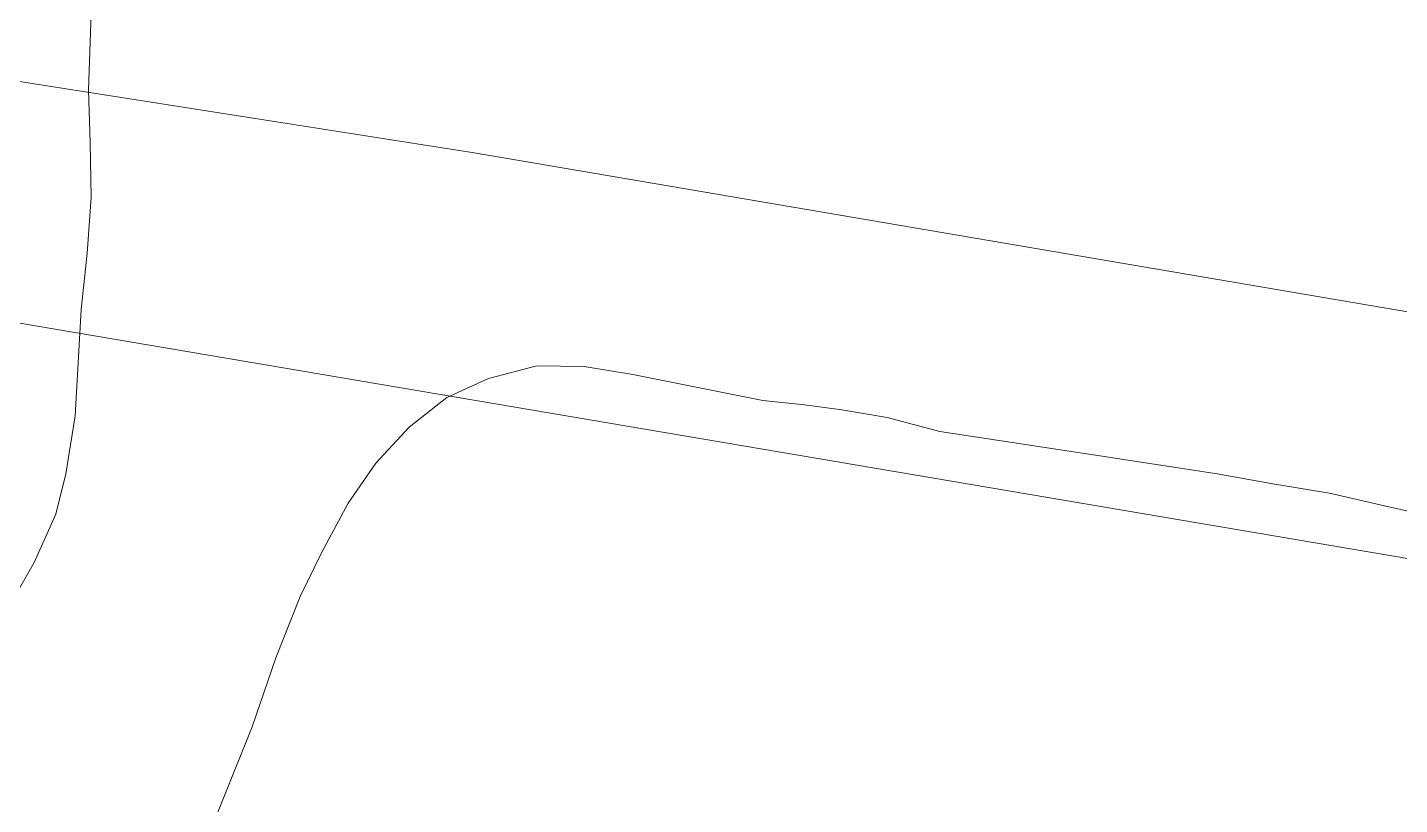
# Model space of a CAD drawing. Header units: millimetres. Extents: x 348 to 2201, y 118 to 1049.
# Drawn here: x 827.58 to 861.13, y 485.86 to 504.87 of the extents above; entities that cross this region are included whole.
import ezdxf

# ---------------------------------------------------------------- set-up
doc = ezdxf.new("R2010")
doc.units = ezdxf.units.MM
for name, color, linetype, lineweight in [('100_SIST_VIARIO_MEIO_FIO', 1, 'Continuous', 18), ('206_MURO_E_MURO_ARRIMO', 7, 'Continuous', 18), ('600_CURVA_MESTRA', 14, 'Continuous', 18), ('604_CURVA_INTERM', 7, 'Continuous', 18)]:
    doc.layers.add(name, color=color, linetype=linetype, lineweight=lineweight)

msp = doc.modelspace()

# ---------------------------------------------------------------- linework, layer by layer
at = {"layer": '100_SIST_VIARIO_MEIO_FIO'}
msp.add_lwpolyline([(957.862, 482.03), (917.101, 488.392), (838.505, 501.802), (626.711, 534.958), (565.49, 543.619), (531.719, 548.848), (529.32, 547.851), (527.925, 545.365), (509.588, 434.209)], dxfattribs=at)
at = {"layer": '206_MURO_E_MURO_ARRIMO'}
msp.add_line((685.453, 521.709), (922.609, 481.481), dxfattribs=at)
at = {"layer": '600_CURVA_MESTRA', "elevation": 730}
msp.add_lwpolyline([(831.784, 484.547), (833.076, 487.762), (833.661, 489.447), (834.25, 490.948), (834.778, 492.031), (835.427, 493.233), (836.106, 494.211), (836.915, 495.092), (837.841, 495.817), (838.859, 496.284), (840.042, 496.595), (841.198, 496.574), (842.387, 496.381), (844.583, 495.936), (845.566, 495.743), (846.585, 495.638), (847.497, 495.511), (848.604, 495.326), (849.893, 494.983), (853.803, 494.392), (856.674, 493.947), (858.077, 493.694), (859.415, 493.481), (860.761, 493.165), (865.025, 492.216)], dxfattribs=at)
at = {"layer": '604_CURVA_INTERM', "elevation": 729, "flags": 128}
msp.add_lwpolyline([(827.024, 490.514), (827.753, 491.784), (828.28, 492.965), (828.52, 493.947), (828.754, 495.369), (828.9, 497.966), (829.047, 499.346), (829.141, 500.707), (829.116, 502.05), (829.078, 503.336), (829.397, 512.508), (829.549, 513.479), (833.558, 513.341), (838.2, 512.463), (842.625, 511.652), (844.128, 520.718), (844.353, 521.805), (844.52, 522.795), (844.606, 523.825), (844.753, 525), (844.862, 526.172), (844.935, 527.239), (845.069, 528.452)], dxfattribs=at)

doc.saveas('drawing.dxf')
